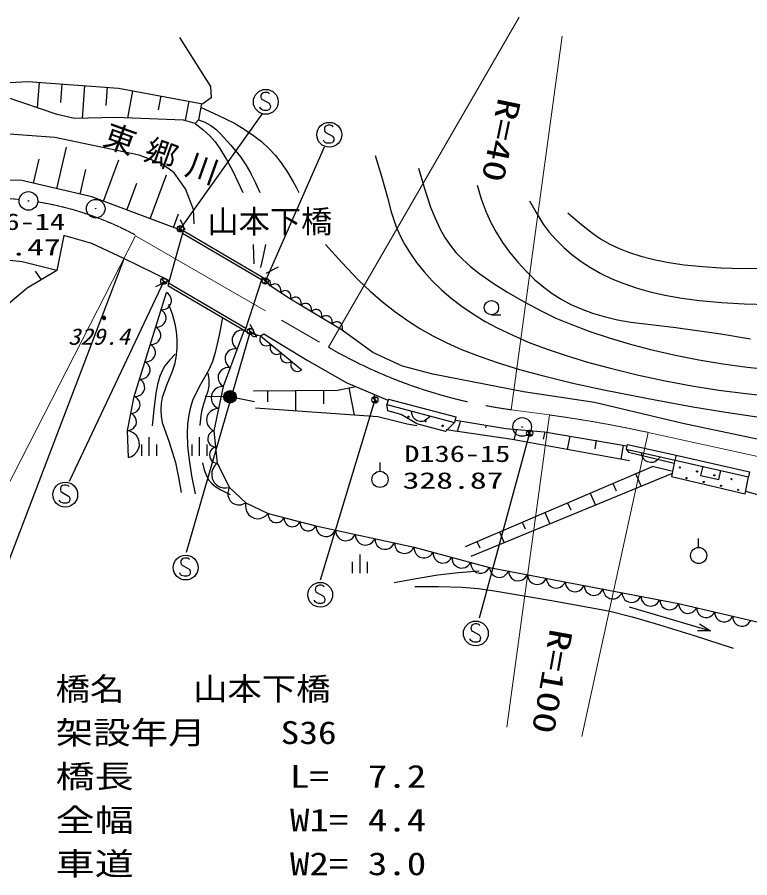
# Model space of a CAD drawing. Units: millimetres, scale not verified. Extents: x 40000 to 680000, y 20000 to 380000.
# Drawn here: x 464731 to 523361, y 245615 to 314523 of the extents above; entities that cross this region are included whole.
import ezdxf
from ezdxf.enums import TextEntityAlignment as Align

# ---------------------------------------------------------------- set-up
doc = ezdxf.new("R2010")
doc.units = ezdxf.units.MM
doc.header["$LTSCALE"] = 1000
doc.linetypes.add('CHAIN', pattern=[18.5, 12, -1.5, 3.5, -1.5])
for name, color, linetype, lineweight in [('M-BGD', 7, 'Continuous', 25), ('M-BGD-HTXT', 7, 'Continuous', 13), ('M-BMK', 2, 'CHAIN', 13), ('M-BMK-SRVR', 3, 'Continuous', 25), ('M-STR-STR1', 1, 'Continuous', 25), ('M-STR-STRC', 7, 'Continuous', 25)]:
    doc.layers.add(name, color=color, linetype=linetype, lineweight=lineweight)
doc.layers.add('M-STR-HTXT', color=7, linetype='Continuous')
doc.styles.add('ＭＳ ゴシック', font='')
doc.styles.get('ＭＳ ゴシック').set_extended_font_data('MS Gothic')

# ---------------------------------------------------------------- blocks, each defined once
blk = doc.blocks.new('BUHIN13')
at = {"color": 3, "linetype": 'Continuous', "lineweight": 25}
for radius in [746, 22.5]:
    blk.add_circle((0, 0), radius, dxfattribs=at)
blk = doc.blocks.new('BUHIN31')
at = {"color": 7, "linetype": 'Continuous', "lineweight": 25}
blk.add_lwpolyline([(699, -197), (692, -22), (647, 138), (554, 331), (424, 458), (274, 557), (57, 618), (-122, 612), (-299, 571), (-479, 456), (-598, 342), (-699, 197)], dxfattribs=at)
blk = doc.blocks.new('BUHIN32')
at = {"color": 7, "linetype": 'Continuous', "lineweight": 25}
blk.add_lwpolyline([(684, -122), (661, 45), (603, 193), (496, 367), (360, 476), (208, 556), (-4, 594), (-174, 571), (-339, 516), (-499, 389), (-602, 270), (-684, 122)], dxfattribs=at)
blk = doc.blocks.new('BUHIN35')
at = {"color": 7, "linetype": 'Continuous', "lineweight": 25}
blk.add_lwpolyline([(-153, -725), (25, -706), (185, -649), (374, -541), (495, -400), (585, -241), (633, -16), (615, 165), (561, 343), (432, 519), (308, 632), (153, 725)], dxfattribs=at)
blk = doc.blocks.new('BUHIN36')
at = {"color": 7, "linetype": 'Continuous', "lineweight": 25}
blk.add_lwpolyline([(-126, -760), (58, -732), (221, -665), (413, -545), (532, -393), (618, -224), (658, 12), (630, 200), (567, 382), (424, 558), (291, 670), (126, 760)], dxfattribs=at)
blk = doc.blocks.new('BUHIN37')
at = {"color": 7, "linetype": 'Continuous', "lineweight": 25}
blk.add_lwpolyline([(-184, -760), (4, -745), (175, -690), (378, -582), (510, -437), (610, -273), (667, -37), (653, 155), (603, 345), (471, 533), (344, 657), (184, 760)], dxfattribs=at)
blk = doc.blocks.new('BUHIN38')
at = {"color": 7, "linetype": 'Continuous', "lineweight": 25}
blk.add_lwpolyline([(-151, -790), (42, -765), (214, -700), (417, -579), (545, -423), (640, -249), (687, -4), (663, 193), (601, 384), (457, 572), (321, 692), (151, 790)], dxfattribs=at)
blk = doc.blocks.new('BUHIN39')
at = {"color": 7, "linetype": 'Continuous', "lineweight": 25}
blk.add_lwpolyline([(-149, -642), (10, -628), (153, -580), (323, -488), (433, -365), (516, -225), (563, -26), (550, 136), (505, 296), (393, 454), (285, 557), (149, 642)], dxfattribs=at)
blk = doc.blocks.new('BUHIN43')
at = {"color": 7, "linetype": 'Continuous', "lineweight": 25}
blk.add_lwpolyline([(-649, -85), (-581, -228), (-486, -344), (-341, -470), (-188, -529), (-29, -558), (172, -532), (318, -463), (450, -367), (558, -207), (616, -71), (649, 85)], dxfattribs=at)
blk = doc.blocks.new('BUHIN44')
at = {"color": 7, "linetype": 'Continuous', "lineweight": 25}
blk.add_lwpolyline([(-893, 166), (-864, -52), (-789, -246), (-652, -474), (-475, -618), (-278, -724), (-1, -776), (221, -748), (437, -677), (648, -513), (783, -358), (893, -166)], dxfattribs=at)
blk = doc.blocks.new('BUHIN45')
at = {"color": 7, "linetype": 'Continuous', "lineweight": 25}
blk.add_lwpolyline([(-756, 262), (-760, 69), (-720, -110), (-631, -328), (-496, -476), (-338, -595), (-103, -676), (94, -681), (292, -648), (497, -533), (636, -415), (756, -262)], dxfattribs=at)
blk = doc.blocks.new('BUHIN49')
at = {"color": 7, "linetype": 'Continuous', "lineweight": 25}
blk.add_line((574, 14), (556, 760), dxfattribs=at)
blk.add_circle((0, 0), 574, dxfattribs=at)
blk = doc.blocks.new('BUHIN50')
at = {"color": 7, "linetype": 'Continuous', "lineweight": 25}
for p, q in [((-750, -18), (750, 18)), ((-168, 596), (732, 618)), ((-139, -604), (760, -582))]:
    blk.add_line(p, q, dxfattribs=at)
blk = doc.blocks.new('BUHIN52')
at = {"color": 7, "linetype": 'Continuous', "lineweight": 25}
blk.add_lwpolyline([(-652, 294), (-711, 238), (-744, 162), (-762, 57), (-758, -98), (-720, -227), (-642, -335), (-531, -398), (-416, -400), (-341, -393), (-242, -351), (-188, -280), (113, 273), (202, 335), (326, 378), (446, 371), (542, 338), (634, 270), (682, 116), (688, -114), (675, -214), (633, -310), (560, -392), (446, -464)], dxfattribs=at)
blk.add_circle((0, 0), 995, dxfattribs=at)
blk = doc.blocks.new('BUHIN54')
at = {"color": 7, "linetype": 'Continuous', "lineweight": 25}
for radius in [498, 440, 382, 322, 265, 195, 135, 77.5, 15]:
    blk.add_circle((0, 0), radius, dxfattribs=at)
blk = doc.blocks.new('BUHIN55')
at = {"color": 7, "linetype": 'Continuous', "lineweight": 25}
blk.add_line((-305, -7), (-1000, -24), dxfattribs=at)
blk.add_circle((350, 8), 645, dxfattribs=at)
blk = doc.blocks.new('BUHIN60')
at = {"color": 7, "linetype": 'Continuous', "lineweight": 25}
blk.add_lwpolyline([(237, 421), (123, 443), (12, 439), (-127, 409), (-229, 345), (-316, 264), (-390, 134), (-414, 17), (-416, -104), (-370, -238), (-315, -332), (-237, -421)], dxfattribs=at)
blk = doc.blocks.new('BUHIN61')
at = {"color": 7, "linetype": 'Continuous', "lineweight": 25}
blk.add_lwpolyline([(259, 410), (145, 439), (34, 440), (-107, 417), (-213, 358), (-304, 281), (-385, 154), (-415, 38), (-423, -83), (-383, -220), (-333, -318), (-259, -410)], dxfattribs=at)
blk = doc.blocks.new('BUHIN62')
at = {"color": 7, "linetype": 'Continuous', "lineweight": 25}
blk.add_lwpolyline([(-329, -421), (-207, -465), (-86, -479), (71, -469), (194, -416), (303, -342), (405, -211), (450, -87), (472, 45), (444, 199), (399, 312), (329, 421)], dxfattribs=at)
blk = doc.blocks.new('BUHIN63')
at = {"color": 7, "linetype": 'Continuous', "lineweight": 25}
blk.add_lwpolyline([(-163, 74), (-178, 60), (-186, 41), (-190, 14), (-189, -25), (-180, -57), (-161, -84), (-133, -99), (-104, -100), (-85, -98), (-60, -88), (-47, -70), (28, 68), (51, 84), (82, 94), (112, 93), (136, 85), (158, 68), (171, 29), (172, -28), (169, -53), (158, -77), (140, -98), (112, -116)], dxfattribs=at)
blk.add_circle((0, 0), 249, dxfattribs=at)

msp = doc.modelspace()

# ---------------------------------------------------------------- linework, layer by layer
at = {"layer": 'M-BGD'}
for p, q in [((477712, 312886), (480190, 308973)), ((459073, 309008), (465579, 309374)), ((465579, 309374), (472844, 308845)), ((466487, 309308), (466339, 307270)), ((468303, 309176), (468194, 307681)), ((470119, 309044), (469928, 306421)), ((471935, 308911), (471829, 307444)), ((472844, 308845), (479594, 307585)), ((480190, 308973), (480256, 308060)), ((467923, 306731), (463857, 308113)), ((473969, 308635), (473561, 306451)), ((476219, 308215), (476011, 307105)), ((480256, 308060), (479594, 307585)), ((478469, 307795), (478179, 306244)), ((479484, 307605), (479249, 306301)), ((469306, 306405), (467923, 306731)), ((472600, 306487), (469306, 306405)), ((478049, 306283), (472600, 306487)), ((478984, 305999), (478049, 306283)), ((479249, 306301), (478984, 305999)), ((467738, 304897), (463346, 305222)), ((474488, 303473), (467738, 304897)), ((467896, 300793), (468681, 304108)), ((476318, 302782), (474488, 303473)), ((466029, 301235), (466485, 303163)), ((471630, 299781), (472876, 303115)), ((477294, 302050), (476318, 302782)), ((469763, 300351), (470234, 302340)), ((475364, 298385), (476676, 301894)), ((478189, 300790), (477294, 302050)), ((465095, 301456), (459476, 301596)), ((470697, 300130), (465095, 301456)), ((473497, 299083), (474298, 301224)), ((478839, 299122), (478189, 300790)), ((478165, 297338), (470697, 300130)), ((478880, 297984), (478839, 299122)), ((477231, 297687), (477635, 298766)), ((477779, 298325), (478141, 297493)), ((468456, 297042), (467893, 294229)), ((470694, 296398), (468456, 297042)), ((473270, 295212), (470694, 296398)), ((465114, 294940), (459690, 295517)), ((467893, 294229), (465114, 294940)), ((476861, 293434), (473270, 295212)), ((485614, 294496), (484624, 294009)), ((467893, 294229), (465520, 292830)), ((466662, 293503), (466195, 294195)), ((484988, 293011), (484531, 293595)), ((475823, 292956), (476861, 293434)), ((486604, 291936), (484988, 293011)), ((465520, 292830), (462082, 289926)), ((474102, 284159), (476669, 292493)), ((490751, 289465), (486604, 291936)), ((482896, 289463), (481213, 284963)), ((482967, 289421), (483189, 289285)), ((483343, 289950), (483880, 288917)), ((493204, 287676), (490751, 289465)), ((483189, 289285), (484215, 289011)), ((484215, 289011), (484469, 289166)), ((484215, 289011), (487519, 286300)), ((484469, 289166), (487941, 287065)), ((495562, 286583), (493204, 287676)), ((487941, 287065), (491068, 285280)), ((497983, 285930), (495562, 286583)), ((491068, 285280), (494395, 283849)), ((505239, 284526), (497983, 285930)), ((481213, 284963), (480463, 281409)), ((483632, 284619), (490356, 284662)), ((484752, 284626), (484758, 283738)), ((486994, 284640), (487004, 282985)), ((489235, 284654), (489242, 283556)), ((490356, 284662), (491829, 284953)), ((491271, 284842), (491705, 282648)), ((473549, 281434), (474102, 284159)), ((481265, 284135), (479766, 284161)), ((482257, 284035), (483731, 283760)), ((493274, 284332), (493421, 283587)), ((494436, 283937), (494322, 283501)), ((494436, 283937), (499832, 282514)), ((510941, 283679), (505239, 284526)), ((493595, 282512), (483802, 283215)), ((494405, 283004), (494322, 283501)), ((494322, 283501), (499717, 282079)), ((518004, 281989), (510941, 283679)), ((495472, 282721), (494405, 283004)), ((496704, 281973), (495472, 282721)), ((495927, 281929), (493595, 282512)), ((496719, 281814), (495927, 281929)), ((499020, 281350), (496704, 281973)), ((499717, 282079), (499020, 281350)), ((499832, 282514), (499717, 282079)), ((499826, 282267), (503846, 281579)), ((500212, 282201), (499950, 281344)), ((502253, 281852), (502201, 281636)), ((526510, 280194), (518004, 281989)), ((473628, 279262), (473549, 281434)), ((480463, 281409), (480739, 278807)), ((504346, 280705), (499065, 281473)), ((503846, 281579), (506922, 281315)), ((504683, 281507), (504482, 280680)), ((506949, 281311), (506828, 280745)), ((506922, 281315), (513510, 280203)), ((513730, 278993), (504346, 280705)), ((508970, 280969), (508743, 279903)), ((511069, 280649), (510964, 279966)), ((513229, 280251), (513054, 279116)), ((513510, 280203), (513478, 279931)), ((513478, 279931), (513649, 279686)), ((513478, 279931), (517387, 279068)), ((513564, 280322), (513510, 280203)), ((513564, 280322), (517473, 279458)), ((513649, 279686), (517313, 278825)), ((517473, 279458), (517313, 278825)), ((517476, 279458), (523350, 278123)), ((480739, 278807), (481726, 276872)), ((500621, 272149), (515574, 278551)), ((517105, 278163), (515574, 278551)), ((517313, 278825), (517096, 277755)), ((517387, 279068), (523261, 277733)), ((517101, 277959), (501046, 271340)), ((514227, 277974), (514663, 276954)), ((517096, 277755), (522998, 276348)), ((522998, 276348), (523261, 277733)), ((523350, 278123), (523261, 277733)), ((512413, 277198), (512668, 276600)), ((481726, 276872), (483030, 275647)), ((510598, 276421), (511014, 275450)), ((526143, 275698), (523042, 276551)), ((483030, 275647), (484807, 274778)), ((508784, 275644), (509027, 275076)), ((484807, 274778), (488638, 273791)), ((506970, 274868), (507365, 273945)), ((488638, 273791), (496497, 272093)), ((505156, 274091), (505387, 273552)), ((503342, 273314), (503716, 272441)), ((501528, 272537), (501746, 272028)), ((496497, 272093), (502540, 270473)), ((502540, 270473), (517666, 267590)), ((517666, 267590), (542193, 261785)), ((513696, 267300), (520207, 265380))]:
    msp.add_line(p, q, dxfattribs=at)
for points in [[(479453, 307295), (480796, 306687), (482109, 306026), (482894, 305568), (483648, 305058), (484277, 304563), (484874, 304016), (485391, 303459), (485869, 302855), (486370, 302115), (486820, 301343), (487049, 300908), (487262, 300475)], [(478984, 305999), (479586, 305537), (480146, 305033), (480572, 304546), (480952, 304018), (481492, 303119), (481981, 302186), (482397, 301334), (482800, 300479)], [(479249, 306301), (479753, 306108), (480234, 305858), (480636, 305554), (481013, 305192), (481830, 304280), (482590, 303339), (483025, 302712), (483410, 302052), (483795, 301274), (484153, 300478)], [(493376, 303459), (493894, 301783), (494357, 300081), (494673, 298942), (495044, 297826), (495355, 297082), (495721, 296363), (496172, 295618), (496680, 294895), (497293, 294134), (497951, 293414), (498685, 292701), (499461, 292034), (500337, 291363), (501249, 290740), (502181, 290170), (503155, 289645), (504384, 289053), (505635, 288516), (507140, 287944), (508667, 287427), (510371, 286908), (512108, 286442), (514342, 285894), (516584, 285406), (518726, 285009), (520892, 284670), (523053, 284385), (525220, 284160)], [(496850, 302439), (497302, 300878), (497816, 299319), (498169, 298427), (498575, 297562), (498951, 296893), (499377, 296260), (499844, 295683), (500363, 295137), (501031, 294535), (501743, 293974), (502810, 293234), (503919, 292537), (505303, 291732), (506712, 290983), (507849, 290434), (509026, 289934), (510553, 289357), (512098, 288839), (513698, 288361), (515316, 287942), (517295, 287493), (519295, 287100), (521216, 286777), (523157, 286512), (525978, 286203)], [(501537, 301063), (501872, 299974), (502263, 298906), (502633, 298097), (503062, 297304), (503576, 296487), (504141, 295701), (504785, 294910), (505481, 294152), (506156, 293502), (506868, 292899), (507552, 292394), (508277, 291934), (509047, 291526), (509853, 291168), (510765, 290832), (511697, 290552), (512761, 290303), (513846, 290110), (517441, 289666), (521036, 289161), (523431, 288760)], [(505734, 299831), (506254, 298885), (506830, 297963), (507316, 297314), (507857, 296693), (508471, 296083), (509128, 295515), (509854, 294969), (510614, 294473), (511445, 294005), (512311, 293586), (513273, 293191), (514266, 292849), (515397, 292535), (516551, 292278), (517931, 292037), (519329, 291853), (521122, 291689), (522924, 291584), (525754, 291494)], [(508808, 298866), (509769, 298022), (510769, 297223), (511418, 296778), (512097, 296384), (512854, 296025), (513647, 295715), (514653, 295395), (515685, 295132), (516892, 294889), (518108, 294706), (519569, 294552), (521036, 294458), (522796, 294413), (524567, 294428), (526944, 294520), (529316, 294672), (531149, 294816), (532991, 294971)], [(483625, 296337), (483652, 295560), (483667, 294781)], [(484600, 296334), (484416, 295417), (484204, 294492)], [(489402, 296317), (490704, 294870), (492050, 293463), (492986, 292575), (493971, 291722), (494948, 290955), (495961, 290237), (496957, 289602), (497990, 289015), (499124, 288447), (500294, 287928), (501711, 287372), (503151, 286873), (504935, 286325), (506733, 285835), (509200, 285233), (511686, 284687), (515234, 283981), (518802, 283333), (521445, 282892), (524102, 282510)], [(484606, 293500), (484663, 293519), (484720, 293526), (484793, 293522), (484850, 293498), (484900, 293462), (484948, 293401), (484971, 293344), (484981, 293282), (484968, 293210), (484948, 293156), (484914, 293106)], [(476829, 291559), (477124, 290770), (477359, 289967), (477462, 289361), (477506, 288744), (477495, 288012), (477425, 287283), (477315, 286715), (477145, 286154), (476716, 285125), (476343, 284070), (476250, 283581), (476217, 283083), (476248, 282584), (476341, 282084), (476891, 280487), (477386, 278865), (477641, 277674), (477856, 276472)], [(481155, 290480), (480890, 289071), (480564, 287667), (480349, 286967), (480078, 286290), (479405, 285115), (478784, 283908), (478595, 283309), (478462, 282689), (478370, 281943), (478338, 281186), (478367, 280225), (478455, 279279), (478681, 277807), (478962, 276353)], [(483943, 289083), (483909, 289033), (483867, 288994), (483807, 288953), (483746, 288938), (483685, 288936), (483610, 288956), (483558, 288988), (483513, 289032), (483480, 289097), (483463, 289152), (483460, 289213)], [(477382, 287530), (476944, 287085), (476551, 286600), (476326, 286208), (476149, 285775), (475963, 285102), (475835, 284410), (475660, 283105), (475526, 281804)], [(479989, 286030), (480060, 285517), (480069, 285012), (479985, 284568), (479838, 284120), (479632, 283548), (479484, 282956), (479407, 282402), (479357, 281843)], [(497744, 282599), (497642, 282447), (497518, 282329), (497338, 282206), (497156, 282161), (496972, 282155), (496747, 282214), (496590, 282310), (496453, 282439), (496354, 282636), (496304, 282800), (496294, 282981)], [(473628, 279262), (473875, 279352), (474082, 279490), (474313, 279711), (474435, 279955), (474507, 280213), (474495, 280550), (474404, 280802), (474265, 281036), (474018, 281239), (473802, 281356), (473549, 281434)], [(516165, 279338), (516069, 279182), (515950, 279059), (515775, 278928), (515594, 278876), (515411, 278863), (515184, 278913), (515023, 279002), (514881, 279126), (514774, 279319), (514718, 279481), (514700, 279661)], [(479554, 278842), (479703, 278271), (479903, 277740), (480073, 277451), (480297, 277192), (480637, 276915), (481027, 276676), (481390, 276490), (481766, 276314)], [(480739, 278807), (480554, 278621), (480424, 278408), (480308, 278111), (480300, 277839), (480344, 277575), (480497, 277275), (480685, 277084), (480910, 276931), (481219, 276850), (481464, 276835), (481726, 276872)], [(519593, 278567), (519427, 277835), (520890, 277503), (521056, 278234)], [(481726, 276872), (481635, 276676), (481593, 276475), (481586, 276213), (481656, 276000), (481763, 275807), (481965, 275617), (482164, 275522), (482381, 275466), (482643, 275490), (482837, 275546), (483030, 275647)], [(483030, 275647), (482997, 275410), (483019, 275185), (483096, 274905), (483240, 274702), (483416, 274534), (483691, 274399), (483933, 274364), (484180, 274375), (484449, 274485), (484636, 274609), (484807, 274778)], [(494907, 269249), (496650, 269593), (498402, 269877), (500048, 270059), (501700, 270197)], [(496565, 268933), (498456, 268934), (500342, 268874), (501633, 268767), (502929, 268598), (507504, 267822), (512057, 266988), (513937, 266513), (515802, 265979), (518923, 265011), (522039, 263996)], [(519329, 265939), (520207, 265380), (519167, 265389)]]:
    msp.add_lwpolyline(points, dxfattribs=at)
for centre in [(496045, 282530), (497412, 282169), (498780, 281809), (517764, 278469), (519143, 278156), (520522, 277843), (518297, 277623), (519676, 277310), (521055, 276997), (521901, 277530), (522434, 276683)]:
    msp.add_circle(centre, 49.8, dxfattribs=at)
msp.add_arc((494677, 282890), 49.8, 38.53253, 111.77379, dxfattribs=at)
at = {"layer": 'M-BGD-HTXT'}
for p, q in [((489634, 288098), (504915, 314523)), ((504266, 283090), (508335, 312996)), ((462354, 273854), (474209, 297018)), ((507321, 282675), (503921, 257683)), ((515240, 281271), (509909, 256938))]:
    msp.add_line(p, q, dxfattribs=at)
at = {"layer": 'M-BMK'}
for p, q in [((474209, 297018), (489634, 288098)), ((504266, 283090), (507321, 282675)), ((524257, 279296), (515240, 281271))]:
    msp.add_line(p, q, dxfattribs=at)
for centre, radius, start, end in [((462466, 275403), 24645, 84.3584, 130.79504), ((462466, 275403), 24645, 61.63293, 80.87207), ((509658, 322725), 40000, 239.96046, 262.2529), ((493841, 183587), 100000, 77.64362, 82.2529)]:
    msp.add_arc(centre, radius, start, end, dxfattribs=at)
at = {"layer": 'M-BMK-SRVR'}
for radius in [746, 22.5]:
    msp.add_circle((465629, 299813), radius, dxfattribs=at)
at = {"layer": 'M-STR-STR1'}
for p, q in [((478002, 297412), (476793, 293052)), ((484294, 293497), (477947, 297213)), ((484357, 293692), (478002, 297412)), ((482967, 289421), (484357, 293692)), ((484531, 293595), (484357, 293692)), ((476793, 293052), (482967, 289421)), ((476848, 293251), (483030, 289616))]:
    msp.add_line(p, q, dxfattribs=at)
at = {"layer": 'M-STR-STRC'}
for p, q in [((477791, 297578), (484333, 306770)), ((484590, 293400), (489315, 304133)), ((473243, 295086), (463501, 269562)), ((476461, 293390), (468894, 277357)), ((483385, 289365), (478242, 271649)), ((493356, 283885), (488983, 269447)), ((505737, 281205), (501701, 266391))]:
    msp.add_line(p, q, dxfattribs=at)

# ---------------------------------------------------------------- block references
at = {"layer": 'M-BGD', "rotation": 268.62641}
for name, p in [('BUHIN63', (477791, 297578)), ('BUHIN63', (476461, 293390)), ('BUHIN63', (484590, 293400)), ('BUHIN61', (485392, 292742)), ('BUHIN31', (476455, 291798)), ('BUHIN61', (486200, 292204)), ('BUHIN60', (487019, 291688)), ('BUHIN60', (487848, 291194)), ('BUHIN49', (502688, 291270)), ('BUHIN31', (476027, 290409)), ('BUHIN60', (488678, 290700)), ('BUHIN60', (489507, 290206)), ('BUHIN60', (490336, 289712)), ('BUHIN31', (475600, 289020)), ('BUHIN45', (482615, 288713)), ('BUHIN63', (483385, 289365)), ('BUHIN62', (484628, 288672)), ('BUHIN31', (475172, 287631)), ('BUHIN62', (485454, 287994)), ('BUHIN45', (482054, 287213)), ('BUHIN62', (486280, 287316)), ('BUHIN31', (474744, 286243)), ('BUHIN62', (487106, 286638)), ('BUHIN45', (481494, 285713)), ('BUHIN31', (474316, 284854)), ('BUHIN44', (481025, 284075)), ('BUHIN54', (481765, 284127)), ('BUHIN32', (473964, 283478)), ('BUHIN63', (493356, 283885)), ('BUHIN32', (473687, 282115)), ('BUHIN44', (480650, 282297)), ('BUHIN43', (480532, 280758)), ('BUHIN63', (505737, 281205)), ('BUHIN50', (475276, 280152)), ('BUHIN50', (479301, 280152)), ('BUHIN43', (480670, 279457)), ('BUHIN55', (493767, 277866)), ('BUHIN39', (485446, 274614)), ('BUHIN39', (486723, 274285)), ('BUHIN39', (488000, 273956)), ('BUHIN38', (489424, 273621)), ('BUHIN38', (490996, 273282)), ('BUHIN38', (492568, 272942)), ('BUHIN38', (494140, 272602)), ('BUHIN38', (495711, 272263)), ('BUHIN55', (519269, 271770)), ('BUHIN50', (492145, 270759)), ('BUHIN37', (497253, 271890)), ('BUHIN37', (498763, 271485)), ('BUHIN37', (500274, 271081)), ('BUHIN37', (501785, 270676)), ('BUHIN36', (503296, 270329)), ('BUHIN36', (504809, 270041)), ('BUHIN36', (506322, 269753)), ('BUHIN36', (507834, 269464)), ('BUHIN36', (509347, 269176)), ('BUHIN36', (510860, 268888)), ('BUHIN36', (512372, 268599)), ('BUHIN36', (513885, 268311)), ('BUHIN36', (515397, 268023)), ('BUHIN36', (516910, 267734)), ('BUHIN35', (518388, 267420)), ('BUHIN35', (519830, 267078)), ('BUHIN35', (521273, 266737)), ('BUHIN35', (522716, 266395))]:
    msp.add_blockref(name, p, dxfattribs=at)
at = {"layer": 'M-BMK-SRVR', "rotation": 268.62641}
for p in [(471011, 299190), (505146, 281714)]:
    msp.add_blockref('BUHIN13', p, dxfattribs=at)
at = {"layer": 'M-STR-STRC', "rotation": 268.62641}
for p in [(484626, 307747), (489706, 305110), (468573, 276296), (478213, 270456), (488980, 268274), (501435, 265178)]:
    msp.add_blockref('BUHIN52', p, dxfattribs=at)

# ---------------------------------------------------------------- texts
at = {"layer": 'M-BGD-HTXT', "style": 'ＭＳ ゴシック'}
for s, height, rotation, width, p in [('R=40', 1833, 258.3, 1.35, (502714, 308270)), ('・', 1320, 0.1, 0.85, (470914, 289363)), ('R=100', 1833, 259.9, 1.35, (506848, 265735))]:
    msp.add_text(s, height=height, rotation=rotation, dxfattribs=dict(at, width=width)).set_placement(p, align=Align.BOTTOM_LEFT)
msp.add_text('山本下橋', height=1833, rotation=0.1, dxfattribs=at).set_placement((479950, 296687), align=Align.BOTTOM_LEFT)
for s, width, p in [('D136-14', 1.35, (460077, 297091)), ('329.47', 1.5, (460136, 295049)), ('D136-15', 1.35, (495712, 278514)), ('328.87', 1.5, (495572, 276373))]:
    msp.add_text(s, height=1320, dxfattribs=dict(at, width=width)).set_placement(p, align=Align.BOTTOM_LEFT)
at = {"layer": 'M-BGD-HTXT', "style": 'ＭＳ ゴシック', "oblique": 15, "width": 1.1}
msp.add_text('329.4', height=1320, rotation=0.1, dxfattribs=at).set_placement((468797, 287892), align=Align.BOTTOM_LEFT)
at = {"layer": 'M-BGD-HTXT', "insert": (471403, 304127), "char_height": 1833, "attachment_point": 7, "rotation": 340.3, "style": 'ＭＳ ゴシック'}
msp.add_mtext('\\T1.4;東郷川', dxfattribs=at)
at = {"layer": 'M-STR-HTXT', "style": 'ＭＳ ゴシック'}
for s, width, p in [('橋名\u3000\u3000山本下橋', 1.1, (467807, 259273)), ('架設年月\u3000\u3000S36', 1.2, (467807, 255773)), ('橋長\u3000\u3000\u3000\u3000L=  7.2', 1.25, (467807, 252273)), ('全幅\u3000\u3000\u3000\u3000W1= 4.4', 1.25, (467807, 248773)), ('車道\u3000\u3000\u3000\u3000W2= 3.0', 1.25, (467807, 245273))]:
    msp.add_text(s, height=1833, dxfattribs=dict(at, width=width)).set_placement(p, align=Align.BOTTOM_LEFT)

doc.saveas('drawing.dxf')
